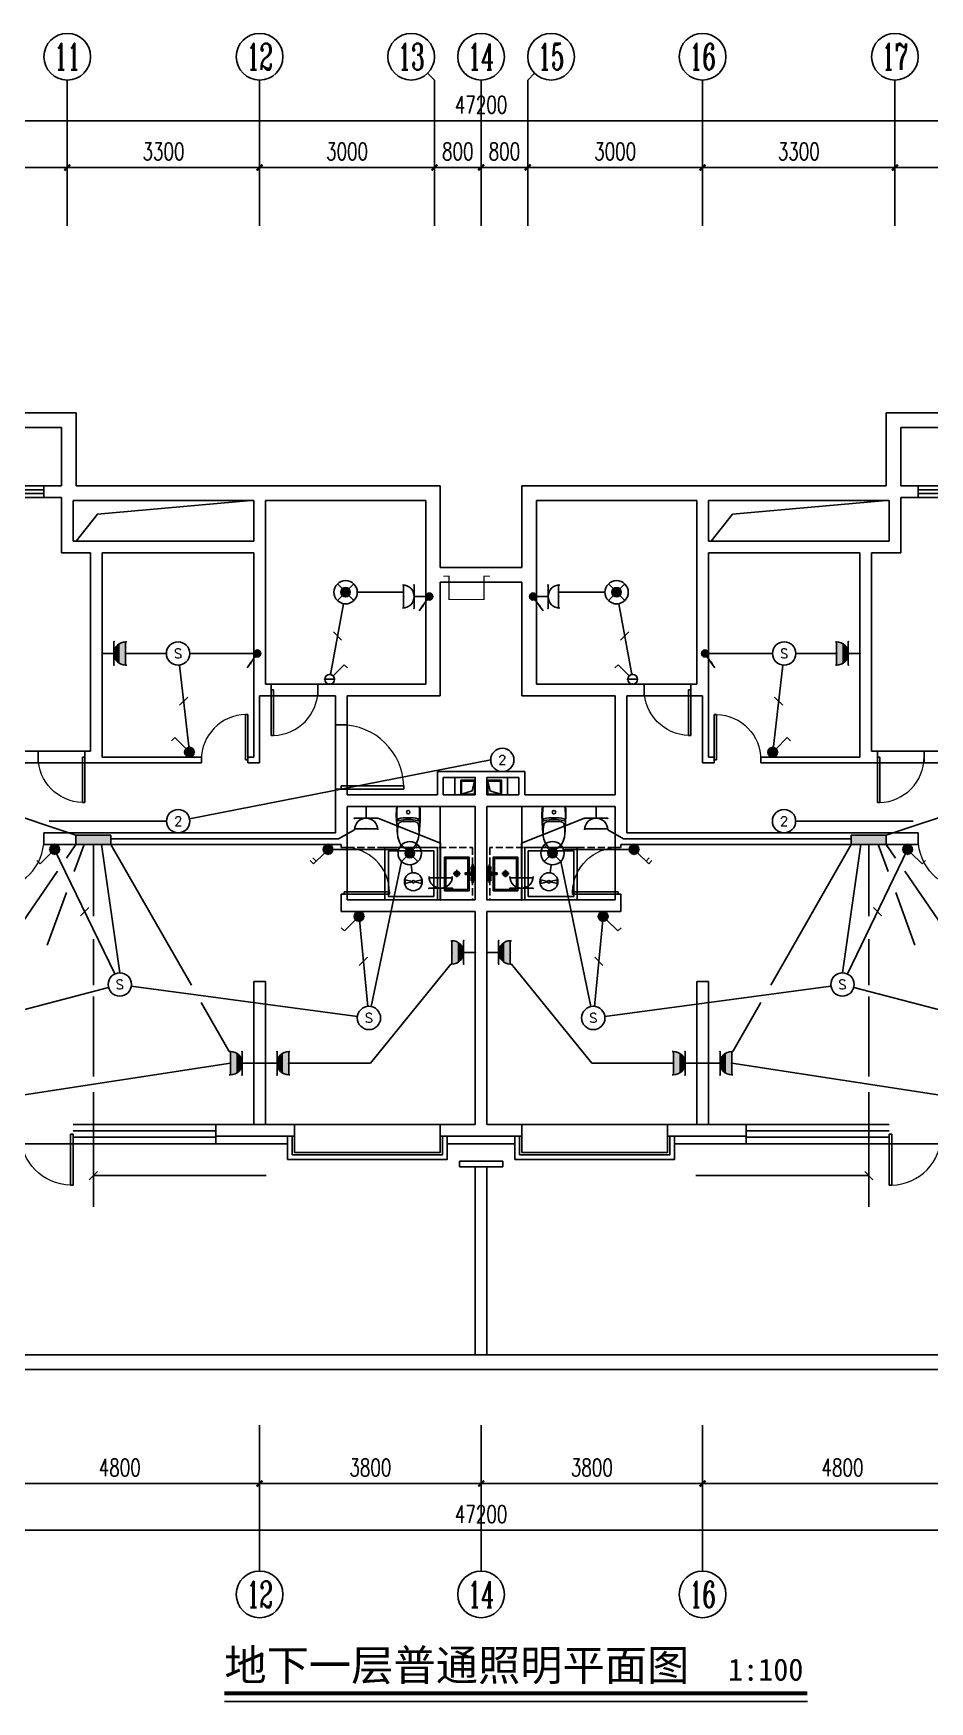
# Model space of a CAD drawing. Extents: x 4483438 to 4539495, y -137448 to -108843.
# Drawn here: x 4503058 to 4518437, y -137448 to -108843 of the extents above; entities that cross this region are included whole.
import ezdxf
from ezdxf.enums import TextEntityAlignment as Align

# ---------------------------------------------------------------- set-up
doc = ezdxf.new("R2010")
doc.units = 0
doc.header["$LTSCALE"] = 1000
doc.header["$MEASUREMENT"] = 0
doc.linetypes.add('DASH', pattern=[0.35, 0.25, -0.1])
for name, color, linetype in [('EQUIP', 3, 'Continuous'), ('EQUIP-动力', 3, 'Continuous'), ('EQUIP-照明', 3, 'Continuous'), ('LAYER3', 7, 'Continuous'), ('LAYER7', 7, 'Continuous'), ('LVTRY', 7, 'Continuous'), ('SURFACE', 6, 'Continuous'), ('TEL_TEXT', 7, 'Continuous'), ('图层1', 7, 'Continuous')]:
    doc.layers.add(name, color=color, linetype=linetype)
doc.styles.add('_TCH_AXIS', font='COMPLEX', dxfattribs={"bigfont": 'GBCBIG'})
doc.styles.add('_TCH_DIM_T3', font='SIMPLEX', dxfattribs={"width": 0.705882, "bigfont": 'GBCBIG'})
doc.styles.add('_TEL_ATTDEF', font='simplex.shx', dxfattribs={"width": 0.8, "height": 3, "bigfont": 'hztxt.shx'})
doc.styles.add('_TEL_DIM', font='SIMPLEX', dxfattribs={"width": 0.8, "height": 3.5, "bigfont": 'HZTXT'})
doc.styles.add('DIM_FONT', font='SIMPLEX', dxfattribs={"width": 0.7, "bigfont": 'GBCBIG'})
doc.styles.get("Standard").update_dxf_attribs({"font": 'gbenor.shx', "bigfont": 'gbcbig.shx'})
doc.styles.add('宋体1.0', font='')
doc.styles.get('宋体1.0').set_extended_font_data('SimSun')

# ---------------------------------------------------------------- blocks, each defined once
blk = doc.blocks.new('$equip$00001838')
blk.add_circle((0, 0), 0.5)
at = {"color": 7, "style": '_TEL_DIM'}
blk.add_attdef('$TEXT$', text='', height=0.4, dxfattribs=at).set_placement((0, 0), align=Align.MIDDLE_CENTER)
at = {"color": 7, "style": '_TEL_DIM', "flags": 1}
blk.add_attdef('A', text='', height=0.00002, dxfattribs=at).set_placement((0, 0), align=Align.MIDDLE_CENTER)
blk = doc.blocks.new('$equip$00001962')
for p, q in [((0.147, 0.356), (0.625, 0.833)), ((0.625, 0.833), (0.766, 0.692))]:
    blk.add_line(p, q)
blk.add_circle((0, 0.208), 0.208)
for p in [(-0.208, 0.208), (0, 0.417), (0, 0), (0.208, 0.208)]:
    blk.add_point(p)
for points in [[(-0.18, 0.313), (0.18, 0.313), (-0.208, 0.208), (0.208, 0.208)], [(-0.18, 0.104), (0.18, 0.104), (-0.208, 0.208), (0.208, 0.208)], [(-0.104, 0.389), (0.104, 0.389), (-0.18, 0.313), (0.18, 0.313)], [(-0.104, 0.028), (0.104, 0.028), (-0.18, 0.104), (0.18, 0.104)], [(0, 0.417), (0, 0.417), (-0.104, 0.389), (0.104, 0.389)], [(0, 0), (0, 0), (-0.104, 0.028), (0.104, 0.028)]]:
    blk.add_solid(points)
at = {"layer": 'TEL_TEXT', "style": '_TEL_DIM', "flags": 1}
blk.add_attdef('A', text='', height=0.00002, dxfattribs=at).set_placement((0, 0), align=Align.MIDDLE_CENTER)
blk = doc.blocks.new('$equip$00001237')
for p, q in [((-0.5, 1.05), (-0.5, 1)), ((-0.5, 1), (0.5, 1)), ((0.5, 1.05), (0.5, 1)), ((0.5, 0.5), (-0.5, 0.5)), ((0, 0.5), (0, 0))]:
    blk.add_line(p, q)
blk.add_arc((0, 1), 0.5, 180, 0)
for p in [(0, 1), (-0.5, 0.5), (0, 0), (0.5, 0.5)]:
    blk.add_point(p)
for points in [[(0.433, 0.75), (-0.433, 0.75), (0.5, 1), (-0.5, 1)], [(0.25, 0.567), (-0.25, 0.567), (0.433, 0.75), (-0.433, 0.75)], [(0, 0.5), (0, 0.5), (0.25, 0.567), (-0.25, 0.567)]]:
    blk.add_solid(points)
at = {"flags": 9}
blk.add_attdef('A', (0, 0), '', height=0.00002, dxfattribs=at)
blk = doc.blocks.new('20190804-秦皇岛紫金湾$0$紫金湾户型平面08.02$0$A$C7AA55481')
for points in [[(0, 0), (0, 350), (300, 350), (300, 0)], [(0, 0), (0, 250), (250, 250), (250, 0)], [(15, 15), (15, 235), (235, 235), (235, 15)]]:
    blk.add_lwpolyline(points, close=True)
blk.add_lwpolyline([(235, 15), (68, 54), (15, 235)])
blk = doc.blocks.new('20190804-秦皇岛紫金湾$0$紫金湾户型平面08.02$0$rhedjrjedj')
at = {"layer": 'LVTRY'}
for p, q in [((36817, 108684, 0), (36852, 108723, 0)), ((36852, 108723, 0), (36881, 108743, 0)), ((36881, 108743, 0), (36918, 108756, 0)), ((36918, 108756, 0), (36942, 108758, 0)), ((36942, 108758, 0), (36988, 108749, 0)), ((36988, 108749, 0), (37025, 108728, 0)), ((37025, 108728, 0), (37059, 108694, 0)), ((36736, 108183, 0), (36755, 108497, 0)), ((36755, 108497, 0), (36762, 108552, 0)), ((36762, 108552, 0), (36789, 108637, 0)), ((36789, 108637, 0), (36817, 108684, 0)), ((37059, 108694, 0), (37091, 108644, 0)), ((37091, 108644, 0), (37113, 108587, 0)), ((37113, 108587, 0), (37125, 108529, 0)), ((37125, 108529, 0), (37128, 108503, 0)), ((37128, 108503, 0), (37137, 108422, 0)), ((37137, 108422, 0), (37146, 108285, 0)), ((36738, 108066, 0), (36736, 108183, 0)), ((37148, 108175, 0), (37145, 108066, 0)), ((37146, 108285, 0), (37148, 108175, 0)), ((36751, 108039, 0), (36738, 108066, 0)), ((36778, 108028, 0), (36751, 108039, 0)), ((37105, 108028, 0), (36778, 108028, 0)), ((36778, 108028, 0), (36942, 108028, 0)), ((37105, 108028, 0), (36942, 108028, 0)), ((37133, 108039, 0), (37105, 108028, 0)), ((37145, 108066, 0), (37133, 108039, 0)), ((37145, 108066, 0), (37145, 108066, 0))]:
    blk.add_line(p, q, dxfattribs=at)
blk.add_circle((36942, 108124, 0), 29.6, dxfattribs=at)
for centre, radius, start, end in [((41058, 108225, 0), 4312, 176.3006, 182.4712), ((37855, 108497, 0), 1100, 179.6519, 188.297), ((36028, 108497, 0), 1100, 351.703, 0.3481), ((32825, 108225, 0), 4312, 357.5288, 3.6994), ((36763, 108221, 0), 18.2, 73.3813, 156.4724), ((36770, 108246, 0), 24.1, 62.2033, 161.9404), ((36826, 108349, 0), 60, 190.4701, 264.6079), ((36918, 108822, 0), 602, 255.6185, 272.2533), ((36918, 108802, 0), 552, 255.6185, 272.4575), ((36950, 109661, 0), 1378, 264.6079, 269.6591), ((36933, 109661, 0), 1378, 270.3409, 275.3921), ((36965, 108802, 0), 552, 267.5425, 284.3815), ((36965, 108822, 0), 602, 267.7467, 284.3815), ((37057, 108349, 0), 60, 275.3921, 349.5299), ((37114, 108246, 0), 24.1, 18.0596, 117.7967), ((37120, 108221, 0), 18.2, 23.5276, 106.6187)]:
    blk.add_arc(centre, radius, start, end, dxfattribs=at)
blk = doc.blocks.new('YQB08132737')
at = {"layer": 'LVTRY'}
for p, q in [((-67, 211), (59, 211)), ((-4, 147), (-4, 274))]:
    blk.add_line(p, q, dxfattribs=at)
for points in [[(13, 421), (288, 421), (288, 0), (-288, 0), (-288, 421), (-16, 421)], [(13, 400), (266, 400), (266, 21), (-266, 21), (-266, 400), (-16, 400)], [(13, 449), (31, 449), (31, 519), (-35, 519), (-35, 449), (-16, 449)], [(13, 454), (26, 454), (26, 513), (-30, 513), (-30, 454), (-16, 454)]]:
    blk.add_lwpolyline(points, dxfattribs=at)
for points in [[(-160, 490), (-87, 490), (-87, 477), (-160, 477)], [(-63, 510), (-63, 459), (-118, 459), (-118, 510)], [(13, 354), (13, 496), (-16, 496), (-16, 354)], [(60, 510), (60, 459), (114, 459), (114, 510)], [(156, 490), (84, 490), (84, 477), (156, 477)]]:
    blk.add_lwpolyline(points, close=True, dxfattribs=at)
for centre, radius in [((-94, 483, 0), 6.49), ((-1, 367), 8.4), ((90, 483, 0), 6.49), ((-4, 211), 42.1), ((-4, 211), 23.7)]:
    blk.add_circle(centre, radius, dxfattribs=at)
blk = doc.blocks.new('$equip$00001149')
for p, q in [((-0.354, 0.354), (0.354, -0.354)), ((0.354, 0.354), (-0.354, -0.354))]:
    blk.add_line(p, q)
for radius in [0.5, 0.2]:
    blk.add_circle((0, 0), radius)
for points in [[(-0.173, 0.1), (0.173, 0.1), (-0.2, 0), (0.2, 0)], [(-0.173, -0.1), (0.173, -0.1), (-0.2, 0), (0.2, 0)], [(-0.1, 0.173), (0.1, 0.173), (-0.173, 0.1), (0.173, 0.1)], [(0, 0.2), (0, 0.2), (-0.1, 0.173), (0.1, 0.173)], [(-0.1, -0.173), (0.1, -0.173), (-0.173, -0.1), (0.173, -0.1)], [(0, -0.2), (0, -0.2), (-0.1, -0.173), (0.1, -0.173)]]:
    blk.add_solid(points)
at = {"flags": 9}
blk.add_attdef('A', (0, 0), '', height=0.00002, dxfattribs=at)
blk = doc.blocks.new('$equip$00001209')
for p, q in [((0.147, 0.356), (0.625, 0.833)), ((0.625, 0.833), (0.766, 0.692)), ((-0.208, 0.208), (0.208, 0.208))]:
    blk.add_line(p, q)
blk.add_circle((0, 0.208), 0.208)
at = {"layer": 'EQUIP-照明'}
for p in [(-0.208, 0.208), (0, 0.417), (0, 0), (0.208, 0.208)]:
    blk.add_point(p, dxfattribs=at)
at = {"layer": 'EQUIP-照明', "flags": 9}
blk.add_attdef('A', (0, 0), '', height=0.00002, dxfattribs=at)
blk = doc.blocks.new('$equip$00001238')
for p, q in [((0.497, 0.95), (-0.497, 0.95)), ((0.5, 0.5), (-0.5, 0.5)), ((0, 0.5), (0, 0))]:
    blk.add_line(p, q)
blk.add_arc((0, 1), 0.5, 180, 0)
for p in [(0, 0.95), (-0.5, 0.5), (0, 0), (0.5, 0.5)]:
    blk.add_point(p)
at = {"flags": 9}
blk.add_attdef('A', (0, 0), '', height=0.00002, dxfattribs=at)
blk = doc.blocks.new('_LINKPT1')
blk.add_line((0, 0), (0, 0))
blk = doc.blocks.new('M_Z12BAD')
for p, q in [((-0.63, 0.13), (-0.1, 0.02)), ((-0.63, -0.13), (-0.63, 0.13)), ((0.63, 0.13), (0.1, 0.02)), ((0.63, -0.13), (0.63, 0.13)), ((-0.1, -0.02), (-0.63, -0.13)), ((0.1, -0.02), (0.63, -0.13))]:
    blk.add_line(p, q)
for radius in [0.688, 0.104]:
    blk.add_circle((0, 0), radius)
for p in [(-0.69, 0), (0, 0.69), (0.69, 0), (0, -0.69)]:
    blk.add_blockref('_LINKPT1', p)
at = {"style": 'DIM_FONT', "width": 0.8, "flags": 9}
blk.add_attdef('A', (0, 0), '', height=0.0000125, dxfattribs=at)
blk = doc.blocks.new('$equip$00001963')
for p, q in [((0.147, 0.356), (0.625, 0.833)), ((0.512, 0.72), (0.653, 0.579)), ((0.625, 0.833), (0.766, 0.692))]:
    blk.add_line(p, q)
blk.add_circle((0, 0.208), 0.208)
for p in [(-0.208, 0.208), (0, 0.417), (0, 0), (0.208, 0.208)]:
    blk.add_point(p)
for points in [[(-0.18, 0.313), (0.18, 0.313), (-0.208, 0.208), (0.208, 0.208)], [(-0.18, 0.104), (0.18, 0.104), (-0.208, 0.208), (0.208, 0.208)], [(-0.104, 0.389), (0.104, 0.389), (-0.18, 0.313), (0.18, 0.313)], [(-0.104, 0.028), (0.104, 0.028), (-0.18, 0.104), (0.18, 0.104)], [(0, 0.417), (0, 0.417), (-0.104, 0.389), (0.104, 0.389)], [(0, 0), (0, 0), (-0.104, 0.028), (0.104, 0.028)]]:
    blk.add_solid(points)
at = {"layer": 'TEL_TEXT', "style": '_TEL_DIM', "flags": 1}
blk.add_attdef('A', text='', height=0.00002, dxfattribs=at).set_placement((0, 0), align=Align.MIDDLE_CENTER)
blk = doc.blocks.new('_ArchTick')
at = {"color": 0, "linetype": 'ByBlock', "const_width": 0.4}
blk.add_lwpolyline([(-0.5, -0.5), (0.5, 0.5)], dxfattribs=at)
blk = doc.blocks.new('$TCHSYS$DOOR2D')
for p, q in [((0.45, 0.975), (0.5, 0.975)), ((0.45, 0), (0.45, 0.975)), ((0.5, 0), (0.5, 0.975)), ((0.5, 0), (0.45, 0))]:
    blk.add_line(p, q)
at = {"lineweight": 13}
blk.add_arc((0.475, 0), 0.975, 91.4693, 180, dxfattribs=at)
blk = doc.blocks.new('$TCHSYS$WIN2D')
for p, q in [((-0.5, 0.5), (0.5, 0.5)), ((0.5, 0.167), (-0.5, 0.167)), ((0.5, -0.167), (-0.5, -0.167)), ((-0.5, -0.5), (0.5, -0.5))]:
    blk.add_line(p, q)
blk = doc.blocks.new('$DorLib2D$00000001')
for p, q in [((0.45, 0.975), (0.5, 0.975)), ((0.45, 0), (0.45, 0.975)), ((0.5, 0), (0.5, 0.975)), ((0.5, 0), (0.45, 0))]:
    blk.add_line(p, q)
at = {"lineweight": 13}
blk.add_arc((0.475, 0), 0.975, 91.4693, 180, dxfattribs=at)

msp = doc.modelspace()

# ---------------------------------------------------------------- hatches: boundary and pattern name
at = {"layer": 'LAYER3'}
h = msp.add_hatch(color=0, dxfattribs=at)
edge = h.paths.add_edge_path()
edge.add_arc((4509851, -118499), 60, 0, 360)
h = msp.add_hatch(color=0, dxfattribs=at)
edge = h.paths.add_edge_path()
edge.add_arc((4511631, -118499), 60, 0, 360)
h = msp.add_hatch(color=0, dxfattribs=at)
edge = h.paths.add_edge_path()
edge.add_arc((4506901, -119476), 60, 0, 360)
h = msp.add_hatch(color=0, dxfattribs=at)
edge = h.paths.add_edge_path()
edge.add_arc((4514581, -119476), 60, 0, 360)
at = {"layer": 'LAYER7'}
for points in [[(4503789, -122751), (4503789, -122591), (4504389, -122591), (4504389, -122751)], [(4517693, -122751), (4517693, -122591), (4517093, -122591), (4517093, -122751)]]:
    msp.add_hatch(color=7, dxfattribs=at).paths.add_polyline_path(points)

# ---------------------------------------------------------------- linework, layer by layer
at = {"color": 7}
for p, q in [((4509824, -109526), (4509941, -109643)), ((4511658, -109526), (4511541, -109643)), ((4503641, -112143), (4503641, -109643)), ((4506941, -112143), (4506941, -109643)), ((4509941, -112143), (4509941, -109643)), ((4510741, -112143), (4510741, -109643)), ((4511541, -112143), (4511541, -109643)), ((4514541, -112143), (4514541, -109643)), ((4517841, -112143), (4517841, -109643)), ((4487141, -110343), (4534341, -110343)), ((4503641, -112143), (4503641, -110893)), ((4503641, -112143), (4503641, -110893)), ((4506941, -112143), (4506941, -110893)), ((4506941, -112143), (4506941, -110893)), ((4509941, -112143), (4509941, -110893)), ((4509941, -112143), (4509941, -110893)), ((4510741, -112143), (4510741, -110893)), ((4510741, -112143), (4510741, -110893)), ((4511541, -112143), (4511541, -110893)), ((4511541, -112143), (4511541, -110893)), ((4514541, -112143), (4514541, -110893)), ((4514541, -112143), (4514541, -110893)), ((4517841, -112143), (4517841, -110893)), ((4517841, -112143), (4517841, -110893)), ((4501691, -111143), (4503641, -111143)), ((4503641, -111143), (4506941, -111143)), ((4506941, -111143), (4509941, -111143)), ((4509941, -111143), (4510741, -111143)), ((4510741, -111143), (4511541, -111143)), ((4511541, -111143), (4514541, -111143)), ((4514541, -111143), (4517841, -111143)), ((4517841, -111143), (4519791, -111143)), ((4501841, -115351), (4503791, -115351)), ((4503791, -115351), (4503791, -116601)), ((4517691, -115351), (4517691, -116601)), ((4519641, -115351), (4517691, -115351)), ((4501841, -115601), (4503541, -115601)), ((4503541, -115601), (4503541, -116601)), ((4517941, -115601), (4517941, -116601)), ((4519641, -115601), (4517941, -115601)), ((4503541, -116601), (4503241, -116601)), ((4503241, -116601), (4503241, -116801)), ((4503791, -116601), (4506941, -116601)), ((4506941, -116601), (4510041, -116601)), ((4510041, -116601), (4510041, -118001)), ((4511441, -116601), (4511441, -118001)), ((4514541, -116601), (4511441, -116601)), ((4517691, -116601), (4514541, -116601)), ((4518241, -116601), (4517941, -116601)), ((4518241, -116801), (4518241, -116601)), ((4503241, -116801), (4503541, -116801)), ((4503541, -116801), (4503541, -117751)), ((4503741, -116851), (4506841, -116851)), ((4503741, -116851), (4503741, -117551)), ((4506841, -116851), (4506841, -117551)), ((4507041, -116851), (4507041, -117651)), ((4507041, -116851), (4509791, -116851)), ((4509791, -116851), (4509791, -118151)), ((4511691, -116851), (4511691, -118151)), ((4514441, -116851), (4511691, -116851)), ((4514441, -116851), (4514441, -117651)), ((4517741, -116851), (4514641, -116851)), ((4514641, -116851), (4514641, -117551)), ((4517741, -116851), (4517741, -117551)), ((4517941, -116801), (4517941, -117751)), ((4517941, -116801), (4518241, -116801)), ((4503741, -117551), (4504141, -117551)), ((4504141, -117551), (4506841, -117551)), ((4517341, -117551), (4514641, -117551)), ((4517741, -117551), (4517341, -117551)), ((4503541, -117751), (4504041, -117751)), ((4504041, -117751), (4504041, -121151)), ((4504241, -117751), (4504241, -121251)), ((4504241, -117751), (4506841, -117751)), ((4506841, -117751), (4506841, -120101)), ((4507041, -117651), (4507041, -120001)), ((4514441, -117651), (4514441, -120001)), ((4514641, -117751), (4514641, -120101)), ((4517241, -117751), (4514641, -117751)), ((4517241, -117751), (4517241, -121251)), ((4517441, -117751), (4517441, -121151)), ((4517941, -117751), (4517441, -117751)), ((4510041, -118001), (4511441, -118001)), ((4509791, -118151), (4509791, -120001)), ((4510041, -118251), (4511441, -118251)), ((4510041, -118251), (4510041, -120201)), ((4511441, -118251), (4511441, -120201)), ((4511691, -118151), (4511691, -120001)), ((4506841, -120101), (4506841, -121251)), ((4507141, -120001), (4507041, -120001)), ((4507941, -120001), (4507141, -120001)), ((4507141, -120201), (4507141, -120001)), ((4508341, -120001), (4507941, -120001)), ((4507941, -120001), (4507941, -120201)), ((4509791, -120001), (4508341, -120001)), ((4511691, -120001), (4513141, -120001)), ((4513541, -120001), (4513141, -120001)), ((4513541, -120001), (4514341, -120001)), ((4513541, -120201), (4513541, -120001)), ((4514441, -120001), (4514341, -120001)), ((4514341, -120001), (4514341, -120201)), ((4514641, -120101), (4514641, -121251)), ((4506941, -120201), (4506941, -121351)), ((4506941, -120201), (4507141, -120201)), ((4507941, -120201), (4507141, -120201)), ((4507941, -120201), (4508241, -120201)), ((4508241, -120201), (4508241, -120701)), ((4508441, -120701), (4508441, -120201)), ((4510041, -120201), (4508441, -120201)), ((4511441, -120201), (4513041, -120201)), ((4513041, -120201), (4513041, -121901)), ((4513241, -120201), (4513241, -122001)), ((4513241, -120201), (4513541, -120201)), ((4513541, -120201), (4514341, -120201)), ((4514341, -120201), (4514541, -120201)), ((4514541, -120201), (4514541, -121351)), ((4508241, -120701), (4508441, -120701)), ((4508241, -120701), (4508241, -121801)), ((4508441, -120701), (4508441, -121801)), ((4503141, -121151), (4501791, -121151)), ((4503941, -121151), (4503141, -121151)), ((4503141, -121351), (4503141, -121151)), ((4504041, -121151), (4503941, -121151)), ((4503941, -121151), (4503941, -121351)), ((4505941, -121251), (4504241, -121251)), ((4505941, -121351), (4505941, -121251)), ((4506841, -121251), (4506741, -121251)), ((4506741, -121251), (4506741, -121351)), ((4514741, -121251), (4514641, -121251)), ((4514741, -121351), (4514741, -121251)), ((4517241, -121251), (4515541, -121251)), ((4515541, -121251), (4515541, -121351)), ((4517541, -121151), (4517441, -121151)), ((4517541, -121151), (4518341, -121151)), ((4517541, -121351), (4517541, -121151)), ((4519691, -121151), (4518341, -121151)), ((4518341, -121151), (4518341, -121351)), ((4501591, -121351), (4503141, -121351)), ((4503941, -121351), (4503141, -121351)), ((4503941, -121351), (4504141, -121351)), ((4504141, -121351), (4505941, -121351)), ((4506741, -121351), (4506941, -121351)), ((4509991, -121901), (4509991, -121501)), ((4510741, -121501), (4509991, -121501)), ((4511491, -121501), (4510741, -121501)), ((4511491, -121901), (4511491, -121501)), ((4514541, -121351), (4514741, -121351)), ((4515541, -121351), (4517341, -121351)), ((4517341, -121351), (4517541, -121351)), ((4517541, -121351), (4518341, -121351)), ((4518341, -121351), (4519891, -121351)), ((4508441, -121801), (4508241, -121801)), ((4508241, -121801), (4508241, -122001)), ((4508441, -121901), (4508441, -121801)), ((4510091, -121901), (4510091, -121601)), ((4510641, -121601), (4510091, -121601)), ((4510641, -121601), (4510641, -121901)), ((4510841, -121601), (4510841, -121901)), ((4511391, -121601), (4510841, -121601)), ((4511391, -121901), (4511391, -121601)), ((4508241, -122001), (4508241, -122551)), ((4508441, -121901), (4509991, -121901)), ((4508441, -122101), (4509991, -122101)), ((4508441, -122101), (4508441, -122651)), ((4509991, -122101), (4510641, -122101)), ((4510091, -121901), (4510641, -121901)), ((4510641, -122101), (4510641, -123701)), ((4511391, -121901), (4510841, -121901)), ((4510841, -122101), (4510841, -123701)), ((4511491, -122101), (4510841, -122101)), ((4513041, -121901), (4511491, -121901)), ((4513041, -122101), (4511491, -122101)), ((4513041, -122101), (4513041, -122651)), ((4513241, -122001), (4513241, -122551)), ((4508241, -122551), (4503241, -122551)), ((4503241, -122551), (4503241, -122751)), ((4508441, -122801), (4508441, -122651)), ((4513041, -122651), (4513041, -122801)), ((4518241, -122551), (4513241, -122551)), ((4518241, -122751), (4518241, -122551)), ((4503241, -122751), (4508341, -122751)), ((4508341, -122751), (4508341, -122801)), ((4508341, -122801), (4508441, -122801)), ((4508441, -122801), (4508441, -123601)), ((4513041, -122801), (4513141, -122801)), ((4513041, -122801), (4513041, -123601)), ((4513141, -122751), (4518241, -122751)), ((4513141, -122801), (4513141, -122751)), ((4508441, -123601), (4508341, -123601)), ((4508341, -123601), (4508341, -123901)), ((4508441, -123701), (4508441, -123601)), ((4510641, -123701), (4508441, -123701)), ((4510841, -123701), (4513041, -123701)), ((4513141, -123601), (4513041, -123601)), ((4513041, -123601), (4513041, -123701)), ((4513141, -123901), (4513141, -123601)), ((4510641, -123901), (4508341, -123901)), ((4510641, -123901), (4510641, -127551)), ((4510841, -123901), (4513141, -123901)), ((4510841, -123901), (4510841, -127551)), ((4506841, -125101), (4506841, -127551)), ((4507041, -125101), (4506841, -125101)), ((4507041, -125101), (4507041, -127551)), ((4514441, -125101), (4514441, -127551)), ((4514641, -125101), (4514441, -125101)), ((4514641, -125101), (4514641, -127551)), ((4507541, -127551), (4506191, -127551)), ((4506191, -127551), (4506191, -127751)), ((4507041, -127551), (4506841, -127551)), ((4507541, -127751), (4507541, -127551)), ((4510041, -127551), (4507541, -127551)), ((4510641, -127551), (4510041, -127551)), ((4510041, -127551), (4510041, -127751)), ((4511441, -127551), (4510841, -127551)), ((4511441, -127751), (4511441, -127551)), ((4511441, -127551), (4513941, -127551)), ((4515291, -127551), (4513941, -127551)), ((4513941, -127551), (4513941, -127751)), ((4514641, -127551), (4514441, -127551)), ((4515291, -127751), (4515291, -127551)), ((4506191, -127751), (4507541, -127751)), ((4510041, -127751), (4510741, -127751)), ((4510741, -127751), (4511441, -127751)), ((4513941, -127751), (4515291, -127751)), ((4503741, -127881), (4502841, -127881)), ((4517741, -127881), (4518641, -127881)), ((4510371, -128181), (4511111, -128181)), ((4510371, -128181), (4510371, -128281)), ((4510371, -128281), (4511111, -128281)), ((4510641, -128281), (4510641, -131501)), ((4510841, -128281), (4510641, -128281)), ((4510841, -128281), (4510841, -131501)), ((4511111, -128181), (4511111, -128281)), ((4498941, -131501), (4510741, -131501)), ((4510741, -131501), (4522541, -131501)), ((4498941, -131751), (4510741, -131751)), ((4510741, -131751), (4522541, -131751)), ((4506941, -132709), (4506941, -135209)), ((4506941, -132709), (4506941, -133959)), ((4506941, -132709), (4506941, -133959)), ((4510741, -132709), (4510741, -135209)), ((4510741, -132709), (4510741, -133959)), ((4510741, -132709), (4510741, -133959)), ((4514541, -132709), (4514541, -135209)), ((4514541, -132709), (4514541, -133959)), ((4514541, -132709), (4514541, -133959)), ((4502141, -133709), (4506941, -133709)), ((4506941, -133709), (4510741, -133709)), ((4510741, -133709), (4514541, -133709)), ((4514541, -133709), (4519341, -133709)), ((4487141, -134509), (4534341, -134509))]:
    msp.add_line(p, q, dxfattribs=at)
for points in [[(4503791, -117551), (4504157, -117089), (4506791, -116851)], [(4514691, -117551), (4515057, -117089), (4517691, -116851)], [(4507421, -127751), (4507421, -128151), (4510161, -128151), (4510161, -127751)], [(4507501, -127751), (4507501, -128071), (4510081, -128071), (4510081, -127751)], [(4507541, -127751), (4507541, -128031), (4510041, -128031), (4510041, -127751)], [(4511321, -127751), (4511321, -128151), (4514061, -128151), (4514061, -127751)], [(4511401, -127751), (4511401, -128071), (4513981, -128071), (4513981, -127751)], [(4511441, -127751), (4511441, -128031), (4513941, -128031), (4513941, -127751)], [(4506336, -137448), (4516340, -137448)]]:
    msp.add_lwpolyline(points, dxfattribs=at)
for points, const_width in [([(4510891, -118151), (4510791, -118151), (4510791, -118551), (4510191, -118551), (4510191, -118151), (4510091, -118151)], 20), ([(4506336, -137308), (4516340, -137308)], 70)]:
    msp.add_lwpolyline(points, dxfattribs=dict(at, const_width=const_width))
at = {"color": 7, "linetype": 'DASH', "ltscale": 0.5}
for points in [[(4508441, -122801), (4510591, -122801), (4510591, -123701), (4508441, -123701)], [(4513041, -122801), (4510891, -122801), (4510891, -123701), (4513041, -123701)]]:
    msp.add_lwpolyline(points, close=True, dxfattribs=at)
at = {"color": 7}
for points in [[(4509991, -123701), (4509091, -123701), (4509091, -122801), (4509991, -122801)], [(4509931, -123641), (4509151, -123641), (4509151, -122861), (4509931, -122861)], [(4511491, -123701), (4512391, -123701), (4512391, -122801), (4511491, -122801)], [(4511551, -123641), (4512331, -123641), (4512331, -122861), (4511551, -122861)]]:
    msp.add_lwpolyline(points, close=True, dxfattribs=at)
for centre in [(4503641, -109243), (4506941, -109243), (4509541, -109243), (4510741, -109243), (4511941, -109243), (4514541, -109243), (4517841, -109243), (4506941, -135609), (4510741, -135609), (4514541, -135609)]:
    msp.add_circle(centre, 400, dxfattribs=at)
at = {"layer": 'LAYER3', "color": 0}
for p, q in [((4509679, -118744), (4509816, -118548)), ((4511803, -118744), (4511665, -118548)), ((4506729, -119722), (4506866, -119525)), ((4514753, -119722), (4514615, -119525))]:
    msp.add_line(p, q, dxfattribs=at)
for points in [[(4509816, -118548, 0, 40, 0), (4509728, -118675, 40, 40, 0)], [(4511665, -118548, 0, 40, 0), (4511754, -118675, 40, 40, 0)], [(4506866, -119525, 0, 40, 0), (4506778, -119652, 40, 40, 0)], [(4514615, -119525, 0, 40, 0), (4514704, -119652, 40, 40, 0)]]:
    msp.add_lwpolyline(points, format="xyseb", dxfattribs=at)
for centre in [(4509851, -118499), (4511631, -118499), (4506901, -119476), (4514581, -119476)]:
    msp.add_circle(centre, 60, dxfattribs=at)
at = {"layer": 'LAYER7', "color": 7}
for p, q in [((4503789, -122751), (4503789, -122591)), ((4503789, -122591), (4504389, -122591)), ((4504389, -122591), (4504389, -122751)), ((4517093, -122591), (4517093, -122751)), ((4517693, -122591), (4517093, -122591)), ((4517693, -122751), (4517693, -122591)), ((4504389, -122751), (4503789, -122751)), ((4517093, -122751), (4517693, -122751))]:
    msp.add_line(p, q, dxfattribs=at)
at = {"layer": 'LVTRY'}
for points in [[(4510641, -123701), (4510041, -123701), (4510041, -122101), (4510641, -122101)], [(4510841, -123701), (4511441, -123701), (4511441, -122101), (4510841, -122101)]]:
    msp.add_lwpolyline(points, close=True, dxfattribs=at)
at = {"layer": 'SURFACE'}
for p, q in [((4506191, -127881), (4506191, -127751)), ((4515291, -127881), (4515291, -127751)), ((4507421, -127881), (4506191, -127881)), ((4510741, -127881), (4510161, -127881)), ((4510741, -127881), (4511321, -127881)), ((4514061, -127881), (4515291, -127881))]:
    msp.add_line(p, q, dxfattribs=at)
at = {"layer": 'TEL_TEXT', "color": 0}
for p, q in [((4508207, -119107), (4508348, -119248)), ((4513275, -119107), (4513134, -119248)), ((4505707, -120224), (4505566, -120365)), ((4515775, -120224), (4515916, -120365)), ((4504010, -123832), (4503868, -123974)), ((4517472, -123832), (4517613, -123974)), ((4508792, -124685), (4508651, -124827)), ((4512690, -124685), (4512831, -124827)), ((4504160, -128358), (4504018, -128499)), ((4507054, -128428), (4504089, -128428)), ((4514428, -128428), (4517393, -128428)), ((4517322, -128358), (4517463, -128499))]:
    msp.add_line(p, q, dxfattribs=at)
at = {"layer": '图层1', "color": 4}
for p, q in [((4508156, -119836), (4508380, -118623)), ((4508616, -118426), (4509411, -118426)), ((4512866, -118426), (4512071, -118426)), ((4513326, -119836), (4513102, -118623)), ((4505341, -119476), (4504641, -119476)), ((4505741, -119476), (4506841, -119476)), ((4515741, -119476), (4514641, -119476)), ((4516141, -119476), (4516841, -119476)), ((4505737, -121168), (4505565, -119675)), ((4515745, -121168), (4515917, -119675)), ((4500191, -121401), (4503789, -122591)), ((4510905, -121301), (4505740, -122310)), ((4521291, -121401), (4517693, -122591)), ((4505344, -122351), (4503329, -122351)), ((4510047, -122726), (4508968, -122301)), ((4511434, -122726), (4512514, -122301)), ((4516138, -122351), (4518152, -122351)), ((4504389, -122655), (4508296, -122655)), ((4508296, -122655), (4508568, -122501)), ((4513186, -122655), (4512914, -122501)), ((4517093, -122655), (4513186, -122655)), ((4503424, -122835), (4504454, -124971)), ((4503629, -122984), (4503789, -122751)), ((4503930, -122751), (4503759, -123217)), ((4504089, -122751), (4504089, -123981)), ((4504228, -122751), (4504540, -124951)), ((4504389, -122751), (4505770, -125165)), ((4508116, -122835), (4509302, -122835)), ((4509302, -122835), (4509325, -122842)), ((4510047, -123321), (4510047, -122726)), ((4511434, -123321), (4511434, -122726)), ((4512180, -122835), (4512157, -122842)), ((4513366, -122835), (4512180, -122835)), ((4517093, -122751), (4515711, -125165)), ((4517254, -122751), (4516942, -124951)), ((4518058, -122835), (4517028, -124971)), ((4517393, -122751), (4517393, -123981)), ((4517552, -122751), (4517723, -123217)), ((4517853, -122984), (4517693, -122751)), ((4501714, -125769), (4503473, -123211)), ((4509375, -123043), (4508857, -125530)), ((4509556, -123236), (4509540, -123100)), ((4511925, -123236), (4511942, -123100)), ((4512107, -123043), (4512625, -125530)), ((4519767, -125769), (4518009, -123211)), ((4503627, -123577), (4503298, -124476)), ((4517855, -123577), (4518184, -124476)), ((4508647, -123985), (4508797, -125527)), ((4512835, -123985), (4512685, -125527)), ((4504089, -124375), (4504089, -125166)), ((4517393, -124375), (4517393, -125166)), ((4508842, -126501), (4510221, -124801)), ((4512640, -126501), (4511261, -124801)), ((4504347, -125202), (4500734, -126150)), ((4508618, -125700), (4504739, -125178)), ((4512864, -125700), (4516743, -125178)), ((4517134, -125202), (4520747, -126150)), ((4504089, -125357), (4504089, -125823)), ((4505940, -125461), (4506421, -126301)), ((4515542, -125461), (4515061, -126301)), ((4517393, -125357), (4517393, -125823)), ((4504089, -125823), (4504089, -126727)), ((4517393, -125823), (4517393, -126727)), ((4506441, -126501), (4502641, -127086)), ((4507041, -126501), (4506641, -126501)), ((4507441, -126501), (4508842, -126501)), ((4514041, -126501), (4512640, -126501)), ((4514441, -126501), (4514841, -126501)), ((4515041, -126501), (4518841, -127086)), ((4504089, -127000), (4504089, -128962)), ((4517393, -127000), (4517393, -128962))]:
    msp.add_line(p, q, dxfattribs=at)

# ---------------------------------------------------------------- block references
at = {"color": 7}
for name, p, xscale, yscale, zscale in [('_ArchTick', (4503641, -111143), 100, 100, 100), ('_ArchTick', (4506941, -111143), 100, 100, 100), ('_ArchTick', (4509941, -111143), 100, 100, 100), ('_ArchTick', (4510741, -111143), 100, 100, 100), ('_ArchTick', (4511541, -111143), 100, 100, 100), ('_ArchTick', (4514541, -111143), 100, 100, 100), ('_ArchTick', (4517841, -111143), 100, 100, 100), ('$TCHSYS$WIN2D', (4502791, -116701), 900.0016447499946, 200, 200), ('$TCHSYS$DOOR2D', (4502791, -122651), -900, -900, 200), ('_ArchTick', (4506941, -133709), 100, 100, 100), ('_ArchTick', (4510741, -133709), 100, 100, 100), ('_ArchTick', (4514541, -133709), 100, 100, 100)]:
    msp.add_blockref(name, p, dxfattribs=dict(at, xscale=xscale, yscale=yscale, zscale=zscale))
for name, p, xscale, yscale, zscale, rotation in [('_ArchTick', (4503641, -111143), 100, 100, 100, 180), ('_ArchTick', (4506941, -111143), 100, 100, 100, 180), ('_ArchTick', (4509941, -111143), 100, 100, 100, 180), ('_ArchTick', (4510741, -111143), 100, 100, 100, 180), ('_ArchTick', (4511541, -111143), 100, 100, 100, 180), ('_ArchTick', (4514541, -111143), 100, 100, 100, 180), ('_ArchTick', (4517841, -111143), 100, 100, 100, 180), ('$TCHSYS$WIN2D', (4518691, -116701), 900.0016447499946, -200, 200, 180), ('$TCHSYS$DOOR2D', (4507541, -120101), 800, 800, 200, 180.0000000001739), ('$TCHSYS$DOOR2D', (4513941, -120101), 800, -800, 200, 359.9999999998261), ('$DorLib2D$00000001', (4506341, -121301), -800, -800, 100, 179.9999998146186), ('$DorLib2D$00000001', (4508341, -121251), 1100, 1100, 200, 270.0000000005336), ('$DorLib2D$00000001', (4515141, -121301), -800, 800, 100, 1.853813202e-07), ('$DorLib2D$00000001', (4503541, -121251), -800, 800, 200, 179.9999998146172), ('$DorLib2D$00000001', (4517941, -121251), -800, -800, 200, 1.85382785e-07), ('$TCHSYS$DOOR2D', (4518691, -122651), -900, 900, 200, 180), ('$TCHSYS$DOOR2D', (4508391, -123201), 800, 800, 100, 270.0000000007888), ('$TCHSYS$DOOR2D', (4513091, -123201), 800, -800, 100, 269.9999999992112), ('$TCHSYS$WIN2D', (4504966, -127716), -2449.984826057713, -330, 330, 180.0000000000155), ('$TCHSYS$WIN2D', (4516516, -127716), -2449.984826057713, 330, 330, 359.9999999999845), ('$TCHSYS$DOOR2D', (4503291, -127716), -900, 900, 330, 180.0000000000155), ('$TCHSYS$DOOR2D', (4518191, -127716), -900, -900, 330, 359.9999999999845), ('_ArchTick', (4506941, -133709), 100, 100, 100, 180), ('_ArchTick', (4510741, -133709), 100, 100, 100, 180), ('_ArchTick', (4514541, -133709), 100, 100, 100, 180)]:
    msp.add_blockref(name, p, dxfattribs=dict(at, xscale=xscale, yscale=yscale, zscale=zscale, rotation=rotation))
at = {"layer": 'EQUIP', "color": 4, "yscale": 224, "zscale": 224, "rotation": 180}
for p, xscale in [((4509578, -123389), 224), ((4511904, -123389), -224)]:
    msp.add_blockref('M_Z12BAD', p, dxfattribs=dict(at, xscale=xscale))
at = {"layer": 'EQUIP-动力', "color": 4, "yscale": 400, "zscale": 400}
for name, p, xscale, rotation in [('$equip$00001238', (4509791, -118499), -400, 90), ('$equip$00001238', (4511691, -118499), 400, 270), ('$equip$00001237', (4504241, -119476), 400, 270), ('$equip$00001237', (4517241, -119476), -400, 90), ('$equip$00001238', (4508768, -122101), 400, 180), ('$equip$00001238', (4512714, -122101), -400, 180), ('$equip$00001237', (4510641, -124601), -400, 90), ('$equip$00001237', (4510841, -124601), 400, 270), ('$equip$00001237', (4506841, -126501), -400, 90), ('$equip$00001237', (4507041, -126501), 400, 270), ('$equip$00001237', (4514441, -126501), -400, 90), ('$equip$00001237', (4514641, -126501), 400, 270)]:
    msp.add_blockref(name, p, dxfattribs=dict(at, xscale=xscale, rotation=rotation))
for p, xscale in [((4510047, -123701), -400), ((4511434, -123701), 400)]:
    msp.add_blockref('$equip$00001238', p, dxfattribs=dict(at, xscale=xscale))
at = {"layer": 'EQUIP-照明', "color": 4, "yscale": 400, "zscale": 400}
for name, p, xscale in [('$equip$00001149', (4508416, -118426), 400), ('$equip$00001149', (4513066, -118426), -400), ('$equip$00001209', (4508141, -120001), 400), ('$equip$00001209', (4513341, -120001), -400), ('$equip$00001962', (4505737, -121251), -400), ('$equip$00001962', (4515745, -121251), 400), ('$equip$00001149', (4509516, -122901), -400), ('$equip$00001149', (4511966, -122901), 400)]:
    msp.add_blockref(name, p, dxfattribs=dict(at, xscale=xscale))
at = {"layer": 'EQUIP-照明', "color": 4}
ref = msp.add_blockref('$equip$00001838', (4505541, -119476), dxfattribs=dict(at, xscale=400, yscale=400, zscale=400))
ref.add_attrib('$TEXT$', 'S', dxfattribs={"layer": '0', "color": 7, "height": 160, "style": '_TEL_ATTDEF'}).set_placement((4505541, -119476), align=Align.MIDDLE_CENTER)
ref = msp.add_blockref('$equip$00001838', (4515941, -119476), dxfattribs=dict(at, xscale=-400, yscale=400, zscale=400))
ref.add_attrib('$TEXT$', 'S', dxfattribs={"layer": '0', "color": 7, "height": 160, "style": '_TEL_ATTDEF'}).set_placement((4515941, -119476), align=Align.MIDDLE_CENTER)
ref = msp.add_blockref('$equip$00001838', (4511105, -121302), dxfattribs=dict(at, xscale=-400, yscale=400, zscale=400))
ref.add_attrib('$TEXT$', '2', dxfattribs={"layer": '0', "color": 7, "height": 160, "style": '_TEL_ATTDEF'}).set_placement((4511105, -121302), align=Align.MIDDLE_CENTER)
ref = msp.add_blockref('$equip$00001838', (4505544, -122351), dxfattribs=dict(at, xscale=-400, yscale=400, zscale=400))
ref.add_attrib('$TEXT$', '2', dxfattribs={"layer": '0', "color": 7, "height": 160, "style": '_TEL_ATTDEF'}).set_placement((4505544, -122351), align=Align.MIDDLE_CENTER)
ref = msp.add_blockref('$equip$00001838', (4515938, -122351), dxfattribs=dict(at, xscale=400, yscale=400, zscale=400))
ref.add_attrib('$TEXT$', '2', dxfattribs={"layer": '0', "color": 7, "height": 160, "style": '_TEL_ATTDEF'}).set_placement((4515938, -122351), align=Align.MIDDLE_CENTER)
at = {"layer": 'EQUIP-照明', "color": 4, "yscale": 400, "zscale": 400, "rotation": 180}
for name, p, xscale in [('$equip$00001962', (4503424, -122751), 400), ('$equip$00001963', (4508116, -122751), 400), ('$equip$00001963', (4513366, -122751), -400), ('$equip$00001962', (4518058, -122751), -400), ('$equip$00001962', (4508647, -123901), 400), ('$equip$00001962', (4512835, -123901), -400)]:
    msp.add_blockref(name, p, dxfattribs=dict(at, xscale=xscale))
at = {"layer": 'EQUIP-照明', "color": 4}
ref = msp.add_blockref('$equip$00001838', (4504541, -125151), dxfattribs=dict(at, xscale=-400, yscale=400, zscale=400))
ref.add_attrib('$TEXT$', 'S', dxfattribs={"layer": '0', "color": 7, "height": 160, "style": '_TEL_ATTDEF'}).set_placement((4504541, -125151), align=Align.MIDDLE_CENTER)
ref = msp.add_blockref('$equip$00001838', (4516941, -125151), dxfattribs=dict(at, xscale=400, yscale=400, zscale=400))
ref.add_attrib('$TEXT$', 'S', dxfattribs={"layer": '0', "color": 7, "height": 160, "style": '_TEL_ATTDEF'}).set_placement((4516941, -125151), align=Align.MIDDLE_CENTER)
ref = msp.add_blockref('$equip$00001838', (4508816, -125726), dxfattribs=dict(at, xscale=-400, yscale=400, zscale=400))
ref.add_attrib('$TEXT$', 'S', dxfattribs={"layer": '0', "color": 7, "height": 160, "style": '_TEL_ATTDEF'}).set_placement((4508816, -125726), align=Align.MIDDLE_CENTER)
ref = msp.add_blockref('$equip$00001838', (4512666, -125726), dxfattribs=dict(at, xscale=400, yscale=400, zscale=400))
ref.add_attrib('$TEXT$', 'S', dxfattribs={"layer": '0', "color": 7, "height": 160, "style": '_TEL_ATTDEF'}).set_placement((4512666, -125726), align=Align.MIDDLE_CENTER)
at = {"layer": 'LVTRY', "extrusion": (0, 0, -1), "xscale": -1, "zscale": -1}
for name, p, rotation in [('20190804-秦皇岛紫金湾$0$紫金湾户型平面08.02$0$A$C7AA55481', (-4510641, -121901), 270), ('20190804-秦皇岛紫金湾$0$紫金湾户型平面08.02$0$rhedjrjedj', (-4548933, -14073, 0), 180), ('YQB08132737', (-4510113, -123255), 90)]:
    msp.add_blockref(name, p, dxfattribs=dict(at, rotation=rotation))
at = {"layer": 'LVTRY', "xscale": -1}
for name, p, rotation in [('20190804-秦皇岛紫金湾$0$紫金湾户型平面08.02$0$A$C7AA55481', (4510841, -121901), 270), ('20190804-秦皇岛紫金湾$0$紫金湾户型平面08.02$0$rhedjrjedj', (4472549, -14073, 0), 180), ('YQB08132737', (4511369, -123255), 90)]:
    msp.add_blockref(name, p, dxfattribs=dict(at, rotation=rotation))

# ---------------------------------------------------------------- texts
at = {"color": 7, "style": '_TCH_AXIS'}
for s, width, p, p2 in [('11', 0.875, (4503415, -109469), (4503867, -109469)), ('12', 0.724138, (4506715, -109469), (4507167, -109469)), ('13', 0.724138, (4509315, -109469), (4509767, -109469)), ('14', 0.677419, (4510515, -109469), (4510967, -109469)), ('15', 0.724138, (4511715, -109469), (4512167, -109469)), ('16', 0.724138, (4514315, -109469), (4514767, -109469)), ('17', 0.724138, (4517615, -109469), (4518067, -109469)), ('12', 0.724138, (4506715, -135836), (4507167, -135836)), ('14', 0.677419, (4510515, -135836), (4510967, -135836)), ('16', 0.724138, (4514315, -135836), (4514767, -135836))]:
    msp.add_text(s, height=452.5, dxfattribs=dict(at, width=width)).set_placement(p, p2, align=Align.FIT)
at = {"color": 7, "style": '宋体1.0'}
for s, height, p in [('地下一层普通照明平面图', 531.65, (4506336, -137089)), ('1:100', 379.7, (4514979, -137089))]:
    msp.add_text(s, height=height, dxfattribs=at).set_placement(p)
at = {"color": 7, "char_height": 297.5, "attachment_point": 5, "style": '_TCH_DIM_T3'}
for s, insert in [('\\A1;47200', (4510741, -110068)), ('\\A1;3300', (4505291, -110868)), ('\\A1;3000', (4508441, -110868)), ('\\A1;800', (4510341, -110868)), ('\\A1;800', (4511141, -110868)), ('\\A1;3000', (4513041, -110868)), ('\\A1;3300', (4516191, -110868)), ('\\A1;4800', (4504541, -133434)), ('\\A1;3800', (4508841, -133434)), ('\\A1;3800', (4512641, -133434)), ('\\A1;4800', (4516941, -133434)), ('\\A1;47200', (4510741, -134234))]:
    msp.add_mtext(s, dxfattribs=dict(at, insert=insert))

doc.saveas('drawing.dxf')
